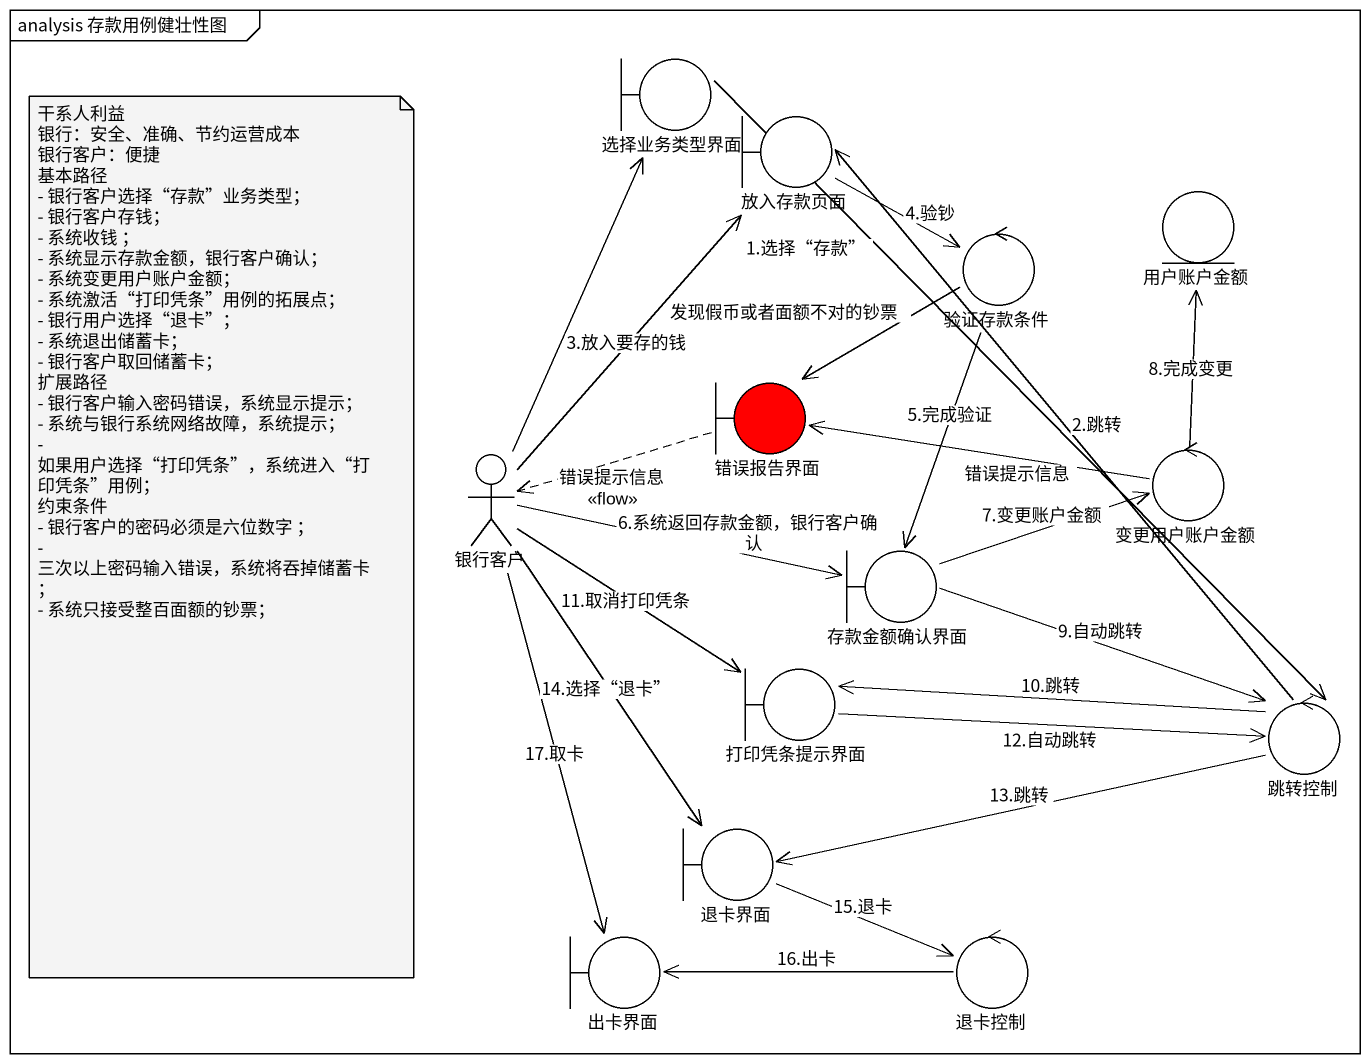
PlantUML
@startuml
mainframe analysis 存款用例健壮性图
boundary 选择业务类型界面
boundary 放入存款页面
entity 用户账户金额
control 验证存款条件
boundary 错误报告界面 #FF0000
actor 银行客户
control 变更用户账户金额
boundary 存款金额确认界面
boundary 打印凭条提示界面
control 跳转控制
boundary 退卡界面
boundary 出卡界面
control 退卡控制
选择业务类型界面 --> 跳转控制 : 1.选择“存款”
放入存款页面 -right-> 验证存款条件 : 4.验钞
验证存款条件 --> 错误报告界面 : 发现假币或者面额不对的钞票
验证存款条件 --> 存款金额确认界面 : 5.完成验证
错误报告界面 .left.> 银行客户 : 错误提示信息\n<<flow>>
银行客户 -up-> 选择业务类型界面
银行客户 -up-> 放入存款页面 : 3.放入要存的钱
银行客户 -right-> 存款金额确认界面 : 6.系统返回存款金额，银行客户确认
银行客户 --> 打印凭条提示界面 : 11.取消打印凭条
银行客户 --> 退卡界面 : 14.选择“退卡”
银行客户 --> 出卡界面 : 17.取卡
变更用户账户金额 -up-> 用户账户金额 : 8.完成变更
变更用户账户金额 -left-> 错误报告界面 : 错误提示信息
存款金额确认界面 -right-> 变更用户账户金额 : 7.变更账户金额
存款金额确认界面 -right-> 跳转控制 : 9.自动跳转
打印凭条提示界面 -right-> 跳转控制 : 12.自动跳转
跳转控制 -up-> 放入存款页面 : 2.跳转
跳转控制 -left-> 打印凭条提示界面 : 10.跳转
跳转控制 -left-> 退卡界面 : 13.跳转
退卡界面 -right-> 退卡控制 : 15.退卡
退卡控制 -left-> 出卡界面 : 16.出卡
note as N1
  干系人利益
  银行：安全、准确、节约运营成本
  银行客户：便捷
  基本路径
  - 银行客户选择“存款”业务类型；
  - 银行客户存钱；
  - 系统收钱 ；
  - 系统显示存款金额，银行客户确认；
  - 系统变更用户账户金额；
  - 系统激活“打印凭条”用例的拓展点；
  - 银行用户选择“退卡”；
  - 系统退出储蓄卡；
  - 银行客户取回储蓄卡；
  扩展路径
  - 银行客户输入密码错误，系统显示提示；
  - 系统与银行系统网络故障，系统提示；
  - 如果用户选择“打印凭条”，系统进入“打印凭条”用例；
  约束条件
  - 银行客户的密码必须是六位数字 ；
  - 三次以上密码输入错误，系统将吞掉储蓄卡；
  - 系统只接受整百面额的钞票；
end note
@enduml
